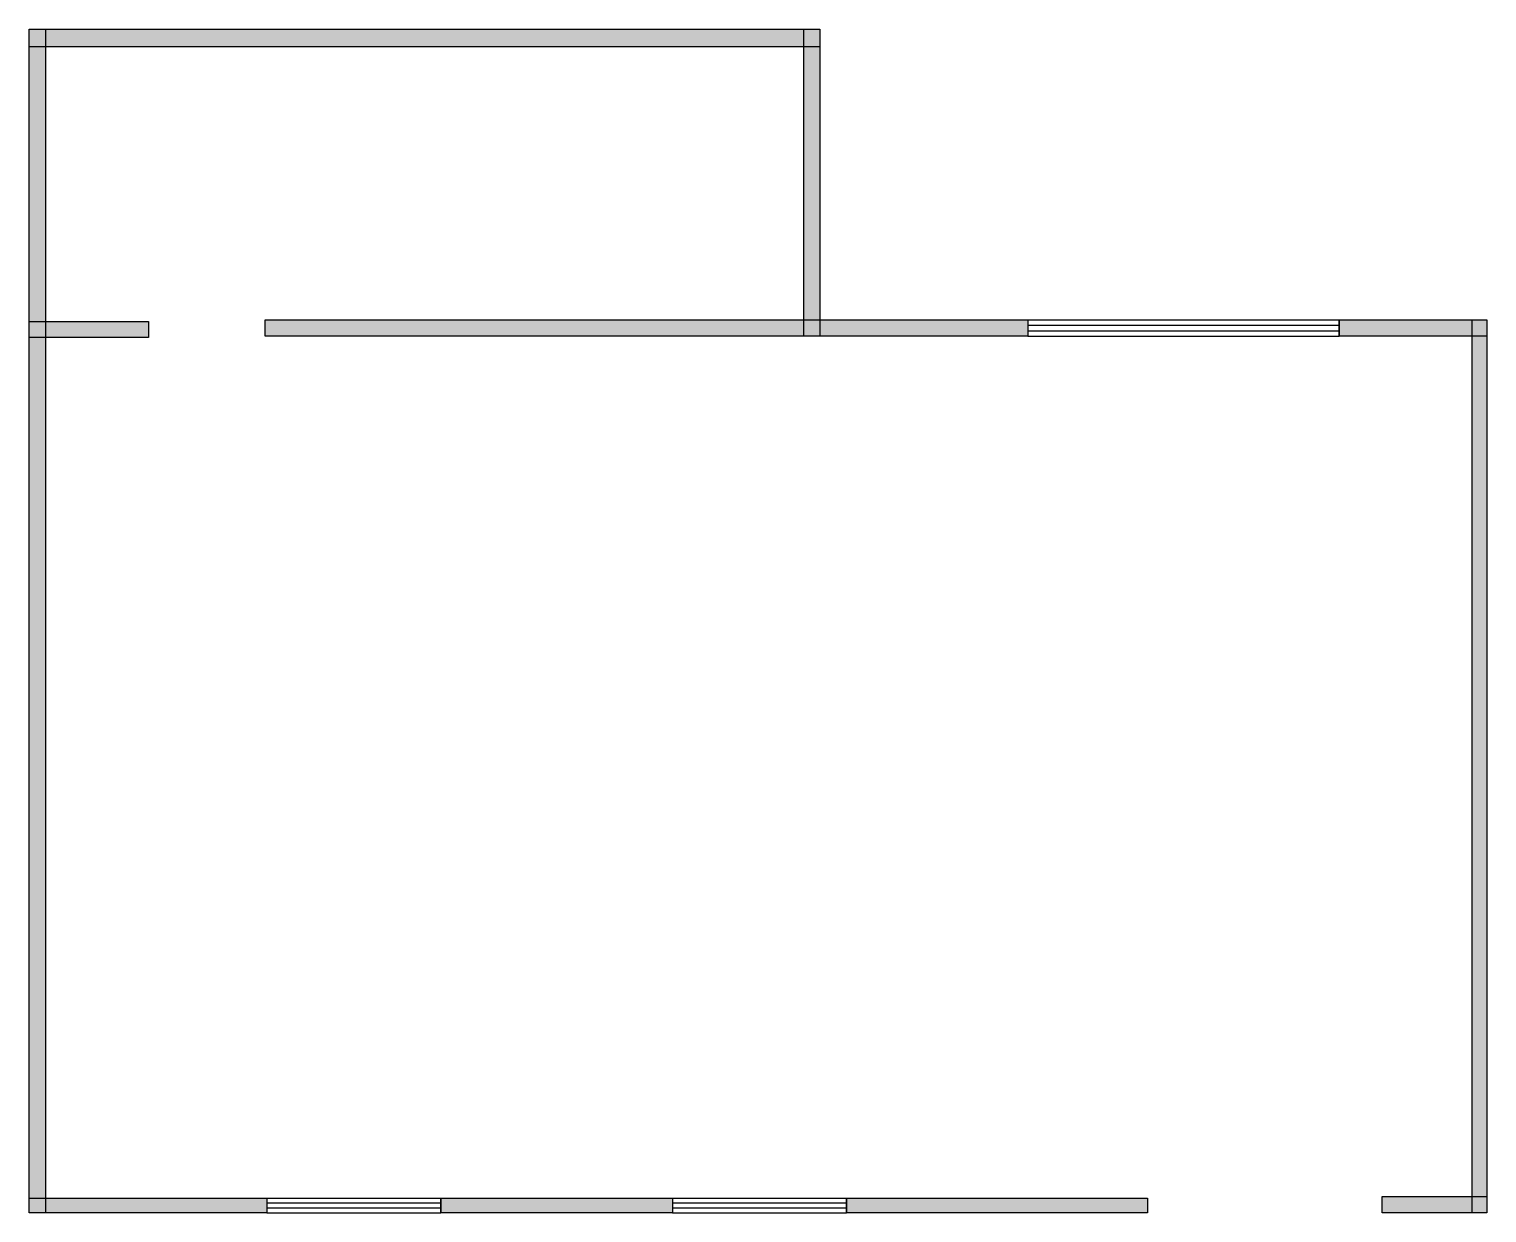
# Model space of a CAD drawing. Header units: centimetres. Extents: x 3 to 1485, y 0 to 1203.
import ezdxf

# ---------------------------------------------------------------- set-up
doc = ezdxf.new("R2010")
doc.units = ezdxf.units.CM
doc.layers.add('WALL', color=7, linetype='Continuous')
doc.layers.add('WINDOW', color=5, linetype='Continuous')

msp = doc.modelspace()

# ---------------------------------------------------------------- hatches: boundary and pattern name
at = {"layer": 'WALL'}
h = msp.add_hatch(color=256, dxfattribs=at)
h.dxf.hatch_style = 1
h.paths.add_polyline_path([(3, 1203), (807, 1203), (807, 1185), (3, 1185)])
h = msp.add_hatch(color=256, dxfattribs=at)
h.dxf.hatch_style = 1
h.paths.add_polyline_path([(3, 1203), (19.5, 1203), (19.5, 0), (3, 0)])
h = msp.add_hatch(color=256, dxfattribs=at)
h.dxf.hatch_style = 1
h.paths.add_polyline_path([(790.5, 1203), (807, 1203), (807, 891), (790.5, 891)])
h = msp.add_hatch(color=256, dxfattribs=at)
h.dxf.hatch_style = 1
h.paths.add_polyline_path([(3, 906), (124.5, 906), (124.5, 889.5), (3, 889.5)])
h = msp.add_hatch(color=256, dxfattribs=at)
h.dxf.hatch_style = 1
h.paths.add_polyline_path([(243, 907.5), (1018.5, 907.5), (1018.5, 891), (243, 891)])
h = msp.add_hatch(color=256, dxfattribs=at)
h.dxf.hatch_style = 1
h.paths.add_polyline_path([(1335, 907.5), (1485, 907.5), (1485, 891), (1335, 891)])
h = msp.add_hatch(color=256, dxfattribs=at)
h.dxf.hatch_style = 1
h.paths.add_polyline_path([(1470, 907.5), (1485, 907.5), (1485, 0), (1470, 0)])
h = msp.add_hatch(color=256, dxfattribs=at)
h.dxf.hatch_style = 1
h.paths.add_polyline_path([(3, 15), (244.5, 15), (244.5, 0), (3, 0)])
h = msp.add_hatch(color=256, dxfattribs=at)
h.dxf.hatch_style = 1
h.paths.add_polyline_path([(421.5, 15), (657, 15), (657, 0), (421.5, 0)])
h = msp.add_hatch(color=256, dxfattribs=at)
h.dxf.hatch_style = 1
h.paths.add_polyline_path([(834, 15), (1140, 15), (1140, 0), (834, 0)])
h = msp.add_hatch(color=256, dxfattribs=at)
h.dxf.hatch_style = 1
h.paths.add_polyline_path([(1378.5, 16.5), (1485, 16.5), (1485, 0), (1378.5, 0)])

# ---------------------------------------------------------------- linework, layer by layer
for points in [[(3, 1203), (807, 1203), (807, 1185), (3, 1185)], [(3, 1203), (19.5, 1203), (19.5, 0), (3, 0)], [(790.5, 1203), (807, 1203), (807, 891), (790.5, 891)], [(3, 906), (124.5, 906), (124.5, 889.5), (3, 889.5)], [(243, 907.5), (1018.5, 907.5), (1018.5, 891), (243, 891)], [(1335, 907.5), (1485, 907.5), (1485, 891), (1335, 891)], [(1470, 907.5), (1485, 907.5), (1485, 0), (1470, 0)], [(3, 15), (244.5, 15), (244.5, 0), (3, 0)], [(421.5, 15), (657, 15), (657, 0), (421.5, 0)], [(834, 15), (1140, 15), (1140, 0), (834, 0)], [(1378.5, 16.5), (1485, 16.5), (1485, 0), (1378.5, 0)]]:
    msp.add_lwpolyline(points, close=True, dxfattribs=at)
at = {"layer": 'WINDOW'}
for p, q in [((1018.5, 907.5), (1335, 907.5)), ((1018.5, 907.5), (1018.5, 891)), ((1335, 907.5), (1335, 891)), ((1018.5, 902), (1335, 902)), ((1018.5, 896.5), (1335, 896.5)), ((1018.5, 891), (1335, 891)), ((244.5, 15), (421.5, 15)), ((244.5, 15), (244.5, 0)), ((421.5, 15), (421.5, 0)), ((657, 15), (834, 15)), ((657, 15), (657, 0)), ((834, 15), (834, 0)), ((244.5, 10), (421.5, 10)), ((244.5, 5), (421.5, 5)), ((244.5, 0), (421.5, 0)), ((657, 10), (834, 10)), ((657, 5), (834, 5)), ((657, 0), (834, 0))]:
    msp.add_line(p, q, dxfattribs=at)

doc.saveas('drawing.dxf')
